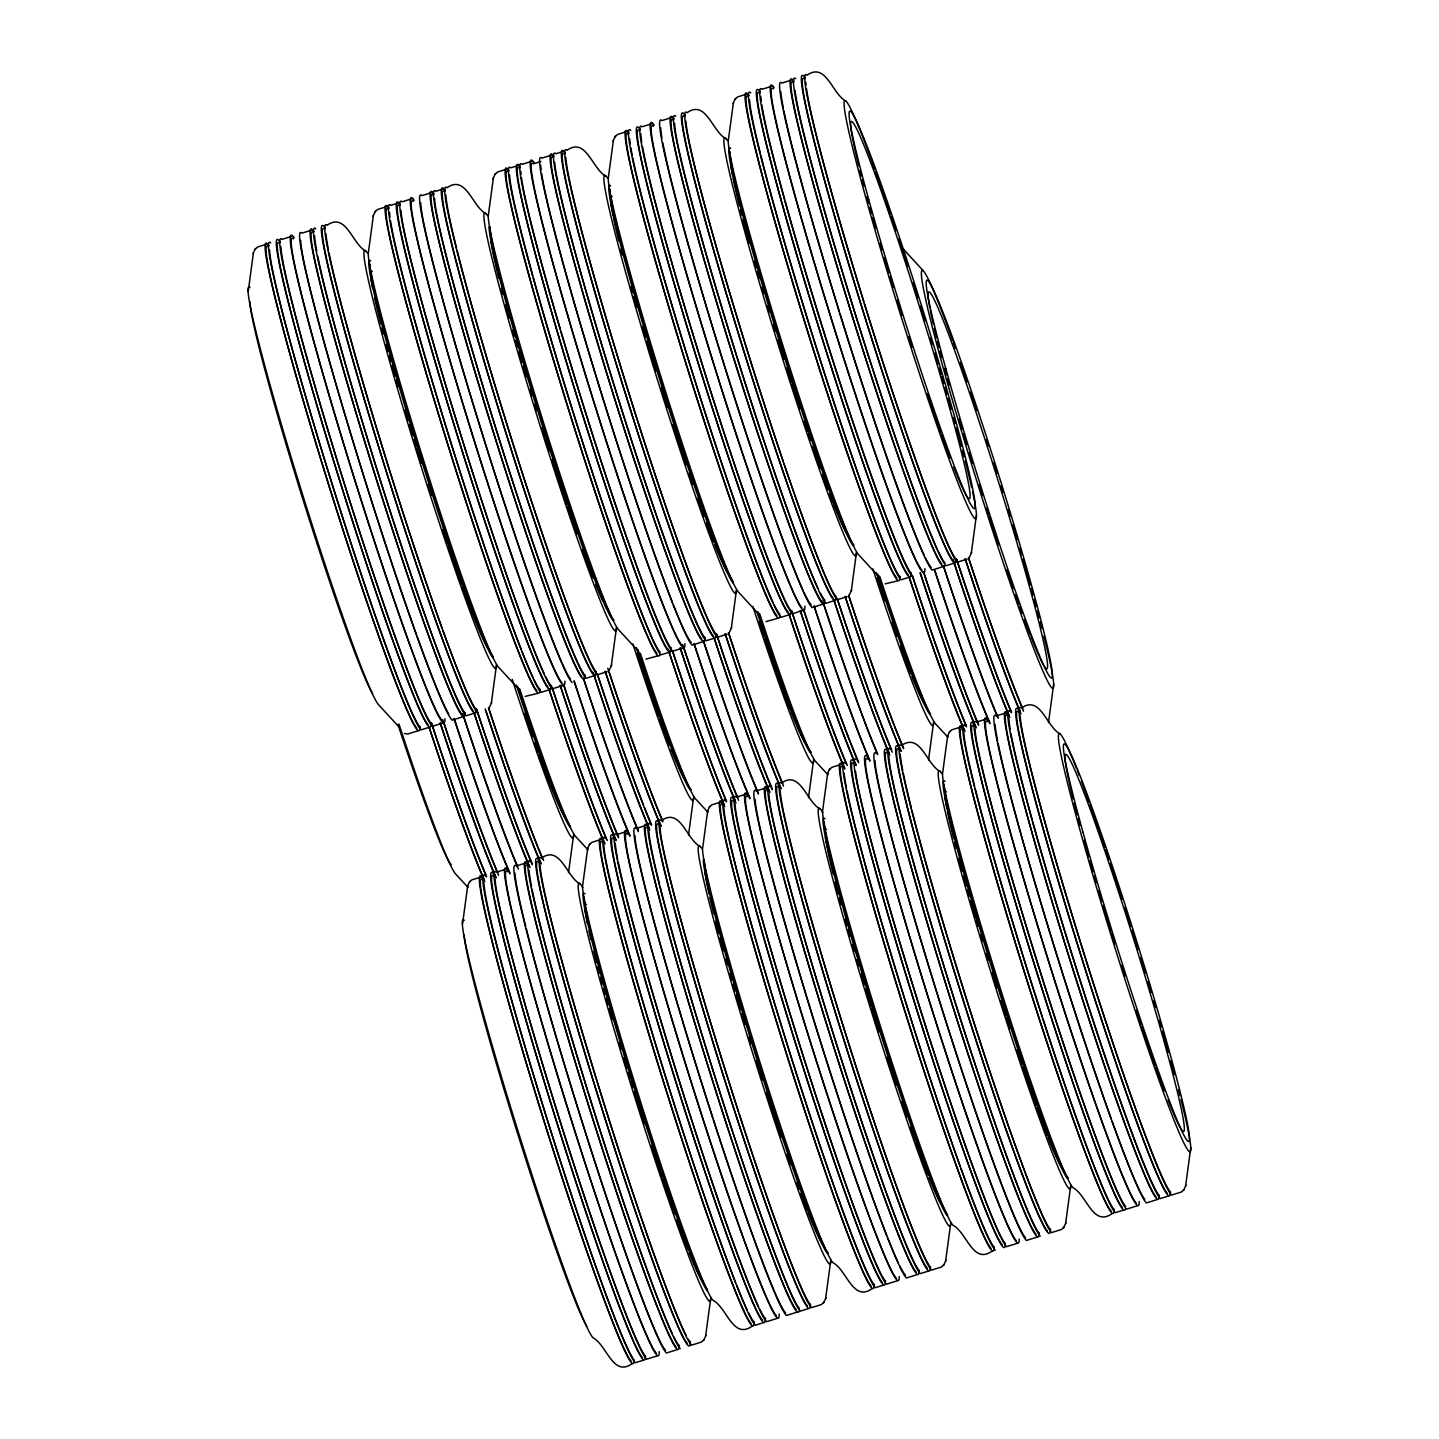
<?xml version="1.0" encoding="UTF-8"?>
<svg xmlns="http://www.w3.org/2000/svg" width="1439" height="1439" viewBox="0 0 1439 1439"><rect width="100%" height="100%" fill="white"/><g stroke="black" fill="none" stroke-linecap="round" stroke-linejoin="round"><path stroke-width="1.5" d="M253.408 252.922L248.228 291.272M373.403 215.418L368.222 253.75A219.07 10.757 72.6 0 0 427.599 473.071A219.07 10.757 72.6 0 0 498.757 667.426L518.346 688.705M493.397 177.896L488.217 216.246A219.07 10.757 72.6 0 0 547.593 435.549A219.07 10.757 72.6 0 0 618.752 629.904L638.34 651.183M491.329 703.275L496.491 664.926A219.07 10.757 72.6 0 1 420.728 465.229A219.07 10.757 72.6 0 1 367.539 253.192M467.693 885.794L462.531 924.144M613.392 140.374L608.211 178.724A219.07 10.757 72.6 0 0 667.606 398.027A219.07 10.757 72.6 0 0 738.747 592.382L758.335 613.68M611.323 665.753L616.486 627.422A219.07 10.757 72.6 0 1 540.722 427.725A219.07 10.757 72.6 0 1 487.533 215.67M587.688 848.273L582.525 886.622A219.07 10.757 72.6 0 0 641.902 1105.925A219.07 10.757 72.6 0 0 713.042 1300.28C726.731 1307.332 732.901 1339.853 751.985 1326.254M733.386 102.871L728.206 141.202A219.07 10.757 72.6 0 0 787.601 360.523A219.07 10.757 72.6 0 0 858.741 554.878L878.33 576.158M731.318 628.231L736.48 589.9A219.07 10.757 72.6 0 1 660.717 390.203A219.07 10.757 72.6 0 1 607.546 178.148M707.682 810.769L702.52 849.1A219.07 10.757 72.6 0 0 761.897 1068.422A219.07 10.757 72.6 0 0 833.037 1262.758C846.726 1269.828 852.895 1302.349 871.98 1288.732M705.614 1336.129L710.794 1297.798A219.07 10.757 72.6 0 1 633.592 1093.514A219.07 10.757 72.6 0 1 582.813 887.611M851.312 590.727L856.475 552.378A219.07 10.757 72.6 0 1 780.711 352.681A219.07 10.757 72.6 0 1 727.54 140.644M827.677 773.247L822.514 811.578A219.07 10.757 72.6 0 0 881.891 1030.9A219.07 10.757 72.6 0 0 953.032 1225.255C966.72 1232.306 972.89 1264.827 991.975 1251.228M825.608 1298.626L830.789 1260.276A219.07 10.757 72.6 0 1 755.007 1060.579A219.07 10.757 72.6 0 1 701.836 848.542M976.469 514.856L971.307 553.206M947.671 735.725L942.509 774.074A219.07 10.757 72.6 0 0 1001.886 993.378A219.07 10.757 72.6 0 0 1073.026 1187.733C1086.715 1194.784 1092.885 1227.305 1111.969 1213.707M945.603 1261.104L950.783 1222.754A219.07 10.757 72.6 0 1 873.581 1018.47A219.07 10.757 72.6 0 1 822.802 812.585M1053.672 684.28L1048.491 722.63M1065.597 1223.582L1070.778 1185.25A219.07 10.757 72.6 0 1 995.015 985.553A219.07 10.757 72.6 0 1 941.826 773.498M1190.773 1147.728L1185.592 1186.078M255.117 249.325L257.545 247.022L267.474 243.911M375.111 211.803L377.54 209.5L387.469 206.407M495.106 174.281L497.534 171.978L507.463 168.885M615.101 136.777L617.529 134.475L627.458 131.363M735.095 99.255L737.523 96.953L747.453 93.841M469.402 882.179L471.83 879.877L481.759 876.783M568.513 872.682L573.675 834.35A219.07 10.757 72.6 0 1 512.176 679.334M589.396 844.675L591.825 842.373L601.754 839.261M688.508 835.178L693.67 796.828A219.07 10.757 72.6 0 1 632.854 643.935M709.391 807.153L711.819 804.851L721.748 801.739M808.502 797.656L813.683 759.306A219.07 10.757 72.6 0 1 752.849 606.431M829.386 769.631L831.814 767.329L841.743 764.235M928.497 760.134L933.677 721.802A219.07 10.757 72.6 0 1 872.843 568.909M949.38 732.127L951.809 729.825L961.738 726.713M580.259 884.122C566.57 877.071 560.401 844.549 541.334 858.148A255.584 12.555 72.6 0 0 598.588 1086.481A255.584 12.555 72.6 0 0 691.547 1345.159L701.477 1342.047L703.905 1339.745M700.253 846.618C686.565 839.567 680.395 807.045 661.328 820.644A255.584 12.555 72.6 0 0 718.583 1048.959A255.584 12.555 72.6 0 0 811.542 1307.637L821.471 1304.525L823.899 1302.223M820.248 809.096C806.559 802.045 800.39 769.523 781.323 783.122A255.584 12.555 72.6 0 0 838.577 1011.455A255.584 12.555 72.6 0 0 931.537 1270.115L941.466 1267.022L943.894 1264.719M940.243 771.574C926.554 764.523 920.384 732.001 901.318 745.6A255.584 12.555 72.6 0 0 958.572 973.933A255.584 12.555 72.6 0 0 1051.531 1232.593L1061.46 1229.5L1063.889 1227.197M1060.255 734.07C1046.549 727.001 1040.379 694.497 1021.312 708.096A255.584 12.555 72.6 0 0 1078.566 936.411A255.584 12.555 72.6 0 0 1171.526 1195.09L1181.455 1191.978L1183.883 1189.675M253.066 253.66L255.458 248.569M373.061 216.156L375.453 211.065M493.055 178.634L495.448 173.543M613.05 141.112L615.442 136.021M733.045 103.608L735.437 98.5M489.26 707.628L491.67 702.538M467.351 886.532L469.744 881.441M609.273 670.106L611.665 665.016M587.346 849.01L589.738 843.92M729.267 632.602L731.66 627.512M707.34 811.488L709.733 806.398M849.262 595.08L851.654 589.99M827.335 773.984L829.727 768.894M969.256 557.559L971.649 552.468M947.33 736.462L949.74 731.372M703.563 1340.5L705.955 1335.392M823.558 1302.979L825.95 1297.888M943.552 1265.457L945.945 1260.366M1063.547 1227.935L1065.939 1222.844M1183.542 1190.431L1185.934 1185.34M292.621 236.05L282.026 239.36A255.584 12.555 72.6 0 0 339.298 467.693A255.584 12.555 72.6 0 0 432.258 726.353L442.834 723.044M312.479 229.844L301.884 233.154A255.584 12.555 72.6 0 0 359.138 461.487A255.584 12.555 72.6 0 0 452.098 720.148L462.692 716.838M398.711 202.881L390.778 205.363A255.584 12.555 72.6 0 0 448.033 433.697A255.584 12.555 72.6 0 0 540.992 692.357L548.943 689.875M412.615 198.528L402.021 201.838A255.584 12.555 72.6 0 0 459.293 430.171A255.584 12.555 72.6 0 0 552.252 688.849L562.829 685.54M432.473 192.322L421.879 195.632A255.584 12.555 72.6 0 0 479.133 423.965A255.584 12.555 72.6 0 0 572.092 682.626M443.716 188.815L435.783 191.297A255.584 12.555 72.6 0 0 493.037 419.63A255.584 12.555 72.6 0 0 585.997 678.291L593.947 675.808M518.706 165.359L510.773 167.841A255.584 12.555 72.6 0 0 568.027 396.175A255.584 12.555 72.6 0 0 660.987 654.835L668.937 652.353M532.61 161.024L522.015 164.334A255.584 12.555 72.6 0 0 579.287 392.649A255.584 12.555 72.6 0 0 672.247 651.327L682.823 648.018M552.468 154.818L541.873 158.128A255.584 12.555 72.6 0 0 599.146 386.443A255.584 12.555 72.6 0 0 692.105 645.122L702.682 641.812M563.71 151.293L555.778 153.775A255.584 12.555 72.6 0 0 613.032 382.108A255.584 12.555 72.6 0 0 705.991 640.769L713.942 638.286M652.604 123.502L642.01 126.812A255.584 12.555 72.6 0 0 699.282 355.145A255.584 12.555 72.6 0 0 792.241 613.805L802.836 610.496M672.463 117.296L661.868 120.606A255.584 12.555 72.6 0 0 719.14 348.94A255.584 12.555 72.6 0 0 812.1 607.6L822.676 604.29M772.599 85.98L762.004 89.29A255.584 12.555 72.6 0 0 819.277 317.623A255.584 12.555 72.6 0 0 912.236 576.284M792.457 79.775L781.863 83.084A255.584 12.555 72.6 0 0 839.135 311.418A255.584 12.555 72.6 0 0 932.094 570.078L942.671 566.768M540.884 161.51L533.473 163.83A252.634 12.393 72.6 0 0 590.08 389.519A252.634 12.393 72.6 0 0 681.96 645.212M417.688 730.904L407.759 734.016L404.467 733.512M428.948 727.397L420.997 729.879A255.584 12.555 72.6 0 1 328.038 471.201A255.584 12.555 72.6 0 1 270.784 242.885M473.953 713.33L466.002 715.813A255.584 12.555 72.6 0 1 373.043 457.134A255.584 12.555 72.6 0 1 315.789 228.801M537.682 693.4L525.163 696.404M607.186 671.671L597.257 674.765A255.584 12.555 72.6 0 1 504.298 416.105A255.584 12.555 72.6 0 1 447.025 187.772C466.11 174.173 472.28 206.694 485.968 213.745M657.677 655.878L645.985 659.116M727.181 634.149L717.252 637.261A255.584 12.555 72.6 0 1 624.292 378.583A255.584 12.555 72.6 0 1 567.02 150.268C586.105 136.651 592.274 169.172 605.963 176.242M777.672 618.356L765.98 621.612M788.932 614.849L780.981 617.331A255.584 12.555 72.6 0 1 688.022 358.653A255.584 12.555 72.6 0 1 630.768 130.337M833.936 600.765L825.986 603.247A255.584 12.555 72.6 0 1 733.027 344.587A255.584 12.555 72.6 0 1 675.772 116.253M847.175 596.627L837.246 599.739A255.584 12.555 72.6 0 1 744.287 341.079A255.584 12.555 72.6 0 1 687.015 112.746C706.099 99.147 712.269 131.669 725.958 138.72M897.666 580.852L885.147 583.856M908.926 577.327L900.976 579.809A255.584 12.555 72.6 0 1 808.016 321.149A255.584 12.555 72.6 0 1 750.762 92.816M953.931 563.261L945.981 565.743A255.584 12.555 72.6 0 1 853.021 307.065A255.584 12.555 72.6 0 1 795.767 78.749M967.17 559.123L957.241 562.217A255.584 12.555 72.6 0 1 864.281 303.557A255.584 12.555 72.6 0 1 807.027 75.224C826.094 61.625 832.264 94.147 845.952 101.198M506.906 868.922L496.329 872.232A255.584 12.555 72.6 0 0 553.583 1100.547A255.584 12.555 72.6 0 0 646.543 1359.225L657.137 1355.916M526.764 862.716L516.169 866.026A255.584 12.555 72.6 0 0 573.442 1094.342A255.584 12.555 72.6 0 0 666.401 1353.02L676.996 1349.71M626.9 831.4L616.324 834.71A255.584 12.555 72.6 0 0 673.578 1063.043A255.584 12.555 72.6 0 0 766.537 1321.704L777.132 1318.394M646.759 825.195L636.164 828.504A255.584 12.555 72.6 0 0 693.436 1056.838A255.584 12.555 72.6 0 0 786.396 1315.498L796.99 1312.188M746.895 793.878L736.318 797.188A255.584 12.555 72.6 0 0 793.573 1025.521A255.584 12.555 72.6 0 0 886.532 1284.182L897.127 1280.872M766.753 787.673L756.177 790.982A255.584 12.555 72.6 0 0 813.431 1019.316A255.584 12.555 72.6 0 0 906.39 1277.976L916.985 1274.666M986.902 718.852L976.308 722.162A255.584 12.555 72.6 0 0 1033.562 950.495A255.584 12.555 72.6 0 0 1126.521 1209.156L1137.116 1205.846M1006.742 712.647L996.166 715.956A255.584 12.555 72.6 0 0 1053.42 944.29A255.584 12.555 72.6 0 0 1146.379 1202.95L1156.974 1199.64M631.973 1363.776C612.906 1377.375 606.736 1344.853 593.048 1337.802A219.07 10.757 72.6 0 1 513.363 1116.088A219.07 10.757 72.6 0 1 464.293 920.384M643.233 1360.251L635.283 1362.733A255.584 12.555 72.6 0 1 542.323 1104.073A255.584 12.555 72.6 0 1 485.069 875.739M763.228 1322.747L755.295 1325.229A255.584 12.555 72.6 0 1 662.336 1066.551A255.584 12.555 72.6 0 1 605.064 838.235M808.232 1308.663L800.3 1311.145A255.584 12.555 72.6 0 1 707.34 1052.485A255.584 12.555 72.6 0 1 650.068 824.151M883.222 1285.225L875.29 1287.707A255.584 12.555 72.6 0 1 782.33 1029.047A255.584 12.555 72.6 0 1 725.058 800.714M928.227 1271.159L920.294 1273.641A255.584 12.555 72.6 0 1 827.335 1014.963A255.584 12.555 72.6 0 1 770.063 786.647M1017.121 1243.368L1006.527 1246.678A255.584 12.555 72.6 0 1 913.567 987.999A255.584 12.555 72.6 0 1 856.313 759.684M1036.979 1237.162L1026.385 1240.472A255.584 12.555 72.6 0 1 933.425 981.794A255.584 12.555 72.6 0 1 876.171 753.46M1123.211 1210.199L1115.279 1212.681A255.584 12.555 72.6 0 1 1022.32 954.003A255.584 12.555 72.6 0 1 965.047 725.67M1168.216 1196.115L1160.284 1198.597A255.584 12.555 72.6 0 1 1067.324 939.937A255.584 12.555 72.6 0 1 1010.052 711.603M923.136 270.622L903.548 249.325M365.974 251.267C352.285 244.216 346.115 211.695 327.031 225.293A255.584 12.555 72.6 0 0 384.303 453.627A255.584 12.555 72.6 0 0 477.262 712.287M947.995 737.29L935.926 724.285A219.07 10.757 72.6 0 1 879.643 576.104M828.001 774.812L815.931 761.807A219.07 10.757 72.6 0 1 759.648 613.626M708.006 812.333L695.936 799.311A219.07 10.757 72.6 0 1 640.337 653.234M588.011 849.837L575.942 836.832A219.07 10.757 72.6 0 1 519.641 688.651M398.351 726.227L378.745 704.93A219.07 10.757 72.6 0 1 299.078 483.234A219.07 10.757 72.6 0 1 249.99 287.53M468.017 887.359L455.947 874.354A219.07 10.757 72.6 0 1 398.963 724.069M634.041 1359.405A255.584 12.555 72.6 0 1 546.118 1127.942A255.584 12.555 72.6 0 1 483.306 878.581M645.302 1355.88A255.584 12.555 72.6 0 1 557.379 1124.417A255.584 12.555 72.6 0 1 494.548 875.074M659.188 1351.545A255.584 12.555 72.6 0 1 571.265 1120.082A255.584 12.555 72.6 0 1 508.453 870.721M679.046 1345.339A255.584 12.555 72.6 0 1 591.123 1113.876A255.584 12.555 72.6 0 1 528.311 864.515M690.306 1341.814A255.584 12.555 72.6 0 1 602.383 1110.35A255.584 12.555 72.6 0 1 539.553 860.99M707.448 1290.855A208.367 10.235 72.6 0 1 631.667 1079.969A208.367 10.235 72.6 0 1 584.989 893.817M702.736 1281.178A197.683 9.713 72.6 0 1 689.011 1252.488M688.058 1250.077A197.683 9.713 72.6 0 1 676.78 1219.984M674.621 1213.994A197.683 9.713 72.6 0 1 662.48 1179.027M661.724 1176.85A197.683 9.713 72.6 0 1 651.291 1145.462M644.312 1123.949A197.683 9.713 72.6 0 1 634.149 1091.787M632.818 1087.488A197.683 9.713 72.6 0 1 630.84 1081.103M630.174 1078.98A197.683 9.713 72.6 0 1 628.213 1072.595M626.918 1068.332A197.683 9.713 72.6 0 1 623.699 1057.683M621.162 1049.229A197.683 9.713 72.6 0 1 619.292 1042.969M612.438 1019.603A197.683 9.713 72.6 0 1 609.345 1008.865M608.157 1004.656A197.683 9.713 72.6 0 1 606.413 998.45M605.279 994.421A197.683 9.713 72.6 0 1 603.643 988.503M602.401 984.006A197.683 9.713 72.6 0 1 600.603 977.405M599.451 973.088A197.683 9.713 72.6 0 1 597.779 966.81M596.717 962.763A197.683 9.713 72.6 0 1 593.803 951.359M590.907 939.541A197.683 9.713 72.6 0 1 588.983 931.159M587.436 923.874A197.683 9.713 72.6 0 1 585.043 909.196M584.953 907.883A197.683 9.713 72.6 0 1 586.554 904.501M631.109 1360.97A252.634 12.393 72.6 0 1 539.229 1105.278A252.634 12.393 72.6 0 1 482.623 879.589M642.37 1357.445A252.634 12.393 72.6 0 1 550.471 1101.77A252.634 12.393 72.6 0 1 493.883 876.063M656.256 1353.092A252.634 12.393 72.6 0 1 564.376 1097.417A252.634 12.393 72.6 0 1 507.769 871.728M676.114 1346.886A252.634 12.393 72.6 0 1 584.234 1091.212A252.634 12.393 72.6 0 1 527.627 865.523M680.287 1348.667A255.584 12.555 72.6 0 1 587.328 1090.007A255.584 12.555 72.6 0 1 530.074 861.673M687.374 1343.378A252.634 12.393 72.6 0 1 595.476 1087.686A252.634 12.393 72.6 0 1 538.888 861.997M586.824 1326.272A208.367 10.235 72.6 0 1 517.932 1134.598A208.367 10.235 72.6 0 1 464.167 934.631M632.908 1358.146A252.634 12.393 72.6 0 1 560.095 1160.032A252.634 12.393 72.6 0 1 487.407 904.969M487.066 903.296A252.634 12.393 72.6 0 1 483.9 882.88M645.679 1356.419A252.634 12.393 72.6 0 1 563.638 1132.277A252.634 12.393 72.6 0 1 495.16 879.355M665.538 1350.196A252.634 12.393 72.6 0 1 603.391 1187.769A252.634 12.393 72.6 0 1 526.314 928.731M525.703 926.302A252.634 12.393 72.6 0 1 515 873.149M679.424 1345.861A252.634 12.393 72.6 0 1 673.632 1336.471M672.337 1333.773A252.634 12.393 72.6 0 1 588.191 1092.255M587.544 1090.168A252.634 12.393 72.6 0 1 532.07 889.23M531.531 886.514A252.634 12.393 72.6 0 1 528.994 870.127M689.983 1341.616A252.634 12.393 72.6 0 1 688.238 1339.151M686.097 1335.338A252.634 12.393 72.6 0 1 601.574 1095.637A252.634 12.393 72.6 0 1 540.165 865.289M570.348 827.407A208.367 10.235 72.6 0 1 516.367 685.126M451.216 864.659A208.367 10.235 72.6 0 1 397.919 724.465M484.781 881.675A255.584 12.555 72.6 0 1 428.894 726.515A252.634 12.393 72.6 0 0 484.026 879.085M486.562 876.243A252.634 12.393 72.6 0 1 431.628 723.241M486.472 876.927A255.584 12.555 72.6 0 1 431.52 723.349M496.023 878.15A255.584 12.555 72.6 0 1 440.154 722.99M496.041 877.268A252.634 12.393 72.6 0 1 440.298 722.936M497.804 872.736A252.634 12.393 72.6 0 1 443.608 721.892M498.542 875.308A255.584 12.555 72.6 0 1 442.762 719.842M509.928 873.815A255.584 12.555 72.6 0 1 454.04 718.655M509.946 872.933A252.634 12.393 72.6 0 1 454.184 718.583M517.662 866.53A252.634 12.393 72.6 0 1 463.448 715.687M518.4 869.102A255.584 12.555 72.6 0 1 462.621 713.636M529.786 867.609A255.584 12.555 72.6 0 1 473.899 712.431M529.786 866.728A252.634 12.393 72.6 0 1 474.043 712.377M532.34 863.976A252.634 12.393 72.6 0 1 476.651 709.175M532.304 864.749A255.584 12.555 72.6 0 1 476.525 709.283M541.028 864.084A255.584 12.555 72.6 0 1 485.159 708.923M541.046 863.202A252.634 12.393 72.6 0 1 486.004 711.028M543.6 860.45A252.634 12.393 72.6 0 1 488.612 707.826M542.737 859.335A255.584 12.555 72.6 0 1 488.469 707.88M565.635 817.712A197.683 9.713 72.6 0 1 538.852 754.27M538.186 752.417A197.683 9.713 72.6 0 1 534.786 742.812M532.664 736.786A197.683 9.713 72.6 0 1 524.623 713.384M419.756 726.533A255.584 12.555 72.6 0 1 331.833 495.07A255.584 12.555 72.6 0 1 269.003 245.727M430.998 723.026A255.584 12.555 72.6 0 1 343.076 491.562A255.584 12.555 72.6 0 1 280.263 242.202M444.903 718.673A255.584 12.555 72.6 0 1 356.98 487.209A255.584 12.555 72.6 0 1 294.15 237.849M464.761 712.467A255.584 12.555 72.6 0 1 376.838 481.004A255.584 12.555 72.6 0 1 314.008 231.643M476.003 708.959A255.584 12.555 72.6 0 1 388.08 477.478A255.584 12.555 72.6 0 1 325.268 228.135M493.163 658.001A208.367 10.235 72.6 0 1 417.382 447.115A208.367 10.235 72.6 0 1 370.686 260.963M488.451 648.305A197.683 9.713 72.6 0 1 462.495 587.13M461.667 584.846A197.683 9.713 72.6 0 1 448.177 546.154M447.439 543.978A197.683 9.713 72.6 0 1 442.636 529.678M431.376 495.304A197.683 9.713 72.6 0 1 427.995 484.727M421.195 463.214A197.683 9.713 72.6 0 1 416.537 448.231M415.889 446.126A197.683 9.713 72.6 0 1 413.928 439.74M412.633 435.459A197.683 9.713 72.6 0 1 409.396 424.811M408.118 420.584A197.683 9.713 72.6 0 1 404.989 410.115M398.153 386.731A197.683 9.713 72.6 0 1 396.283 380.256M395.059 375.993A197.683 9.713 72.6 0 1 392.11 365.596M390.994 361.549A197.683 9.713 72.6 0 1 389.339 355.649M388.116 351.152A197.683 9.713 72.6 0 1 386.318 344.533M383.493 333.938A197.683 9.713 72.6 0 1 381.911 327.912M380.921 324.045A197.683 9.713 72.6 0 1 374.698 298.287M372.611 288.358A197.683 9.713 72.6 0 1 370.74 276.324M370.668 275.011A197.683 9.713 72.6 0 1 372.251 271.629M416.824 728.098A252.634 12.393 72.6 0 1 324.944 472.424A252.634 12.393 72.6 0 1 268.338 246.735M428.067 724.572A252.634 12.393 72.6 0 1 336.186 468.898A252.634 12.393 72.6 0 1 279.58 243.209M441.971 720.237A252.634 12.393 72.6 0 1 350.091 464.563A252.634 12.393 72.6 0 1 293.484 238.856M461.829 714.032A252.634 12.393 72.6 0 1 369.949 458.339A252.634 12.393 72.6 0 1 313.342 232.65M473.071 710.506A252.634 12.393 72.6 0 1 381.191 454.832A252.634 12.393 72.6 0 1 324.584 229.143M372.539 693.418A208.367 10.235 72.6 0 1 303.647 501.725A208.367 10.235 72.6 0 1 249.882 301.776M420.134 727.073A252.634 12.393 72.6 0 1 338.093 502.931A252.634 12.393 72.6 0 1 269.615 250.008M431.376 723.547A252.634 12.393 72.6 0 1 359.894 532.466A252.634 12.393 72.6 0 1 284.364 268.589M284.023 266.917A252.634 12.393 72.6 0 1 280.857 246.501M448.806 714.158A252.634 12.393 72.6 0 1 417.022 636.236M416.339 634.365A252.634 12.393 72.6 0 1 300.715 240.295M465.139 712.989A252.634 12.393 72.6 0 1 393.063 520.127A252.634 12.393 72.6 0 1 317.767 256.376M316.742 251.07A252.634 12.393 72.6 0 1 314.619 235.942M475.679 708.761A252.634 12.393 72.6 0 1 443.014 630.714M442.169 628.375A252.634 12.393 72.6 0 1 329.027 252.85M328.488 250.134A252.634 12.393 72.6 0 1 325.951 233.748M754.036 1321.883A255.584 12.555 72.6 0 1 666.113 1090.42A255.584 12.555 72.6 0 1 603.301 841.06M765.296 1318.376A255.584 12.555 72.6 0 1 677.373 1086.913A255.584 12.555 72.6 0 1 614.543 837.552M779.183 1314.023A255.584 12.555 72.6 0 1 691.26 1082.56A255.584 12.555 72.6 0 1 628.447 833.199M798.951 1311.109A255.584 12.555 72.6 0 1 707.808 1065.741A255.584 12.555 72.6 0 1 648.305 826.993M810.301 1304.292A255.584 12.555 72.6 0 1 722.378 1072.828A255.584 12.555 72.6 0 1 659.548 823.486M751.104 1323.448A252.634 12.393 72.6 0 1 659.224 1067.774A252.634 12.393 72.6 0 1 602.617 842.067M762.364 1319.923A252.634 12.393 72.6 0 1 670.484 1064.248A252.634 12.393 72.6 0 1 613.877 838.559M776.269 1315.588A252.634 12.393 72.6 0 1 684.37 1059.895A252.634 12.393 72.6 0 1 627.782 834.206M796.109 1309.382A252.634 12.393 72.6 0 1 704.229 1053.69A252.634 12.393 72.6 0 1 647.622 828.001M807.369 1305.857A252.634 12.393 72.6 0 1 715.489 1050.182A252.634 12.393 72.6 0 1 658.882 824.493M827.461 1253.351A208.367 10.235 72.6 0 1 759.774 1068.475A208.367 10.235 72.6 0 1 703.293 859.874M822.73 1243.656A197.683 9.713 72.6 0 1 808.052 1212.555M807.369 1210.847A197.683 9.713 72.6 0 1 800.786 1193.435M799.203 1189.136A197.683 9.713 72.6 0 1 796.774 1182.462M790.479 1164.745A197.683 9.713 72.6 0 1 786.881 1154.402M781.053 1137.332A197.683 9.713 72.6 0 1 766.339 1092.723M762.274 1080.077A197.683 9.713 72.6 0 1 756.159 1060.723M750.834 1043.581A197.683 9.713 72.6 0 1 748.874 1037.213M744.97 1024.424A197.683 9.713 72.6 0 1 741.787 1013.829M740.527 1009.62A197.683 9.713 72.6 0 1 736.264 995.248M734.969 990.841A197.683 9.713 72.6 0 1 733.063 984.258M731.803 979.923A197.683 9.713 72.6 0 1 729.951 973.466M727.558 965.047A197.683 9.713 72.6 0 1 725.832 958.914M723.637 950.999A197.683 9.713 72.6 0 1 720.022 937.724M718.87 933.461A197.683 9.713 72.6 0 1 715.687 921.32M713.798 913.855A197.683 9.713 72.6 0 1 709.895 897.702M708.977 893.637A197.683 9.713 72.6 0 1 704.948 870.361M707.628 1289.866A208.367 10.235 72.6 0 1 639.294 1101.411A208.367 10.235 72.6 0 1 584.162 897.109M753.712 1321.686A252.634 12.393 72.6 0 1 748.622 1313.016M747.327 1310.335A252.634 12.393 72.6 0 1 736.606 1285.099M735.653 1282.671A252.634 12.393 72.6 0 1 653 1035.45A252.634 12.393 72.6 0 1 603.894 845.359M765.674 1318.897A252.634 12.393 72.6 0 1 759.882 1309.508M758.569 1306.81A252.634 12.393 72.6 0 1 626.936 899.303M626.451 897.414A252.634 12.393 72.6 0 1 618.302 862.267M617.763 859.551A252.634 12.393 72.6 0 1 615.226 843.164M785.532 1312.692A252.634 12.393 72.6 0 1 713.456 1119.812M712.791 1117.761A252.634 12.393 72.6 0 1 634.995 835.627M799.418 1308.339A252.634 12.393 72.6 0 1 737.29 1145.912A252.634 12.393 72.6 0 1 660.213 886.856M659.602 884.445A252.634 12.393 72.6 0 1 648.899 831.292M810.679 1304.831A252.634 12.393 72.6 0 1 739.304 1114.128M738.603 1111.951A252.634 12.393 72.6 0 1 660.159 827.767M690.342 789.903A208.367 10.235 72.6 0 1 636.362 647.604M685.63 780.208A197.683 9.713 72.6 0 1 680.071 770.746M679.388 769.289A197.683 9.713 72.6 0 1 670.934 749.107M669.585 745.636A197.683 9.713 72.6 0 1 659.674 719.014M658.846 716.748A197.683 9.713 72.6 0 1 645.374 678.057M644.618 675.88A197.683 9.713 72.6 0 1 637.009 653.108M570.528 826.418A208.367 10.235 72.6 0 1 517.914 686.943M604.776 844.153A255.584 12.555 72.6 0 1 548.889 688.993M604.776 843.272A252.634 12.393 72.6 0 1 549.032 688.939M607.33 840.538A252.634 12.393 72.6 0 1 552.342 687.896M606.467 839.405A255.584 12.555 72.6 0 1 551.515 685.845M616.018 840.646A255.584 12.555 72.6 0 1 560.149 685.468M616.036 839.764A252.634 12.393 72.6 0 1 560.293 685.414M618.59 837.012A252.634 12.393 72.6 0 1 563.602 684.388M618.536 837.786A255.584 12.555 72.6 0 1 563.458 684.442M629.922 836.293A255.584 12.555 72.6 0 1 574.053 681.133M629.94 835.411A252.634 12.393 72.6 0 1 574.179 681.079M638.448 830.807A252.634 12.393 72.6 0 1 583.443 678.183M638.394 831.58A255.584 12.555 72.6 0 1 583.317 678.237M649.78 830.087A255.584 12.555 72.6 0 1 593.893 674.927M649.025 827.497A252.634 12.393 72.6 0 1 593.336 672.697M651.561 824.655A252.634 12.393 72.6 0 1 644.51 807.585M643.557 805.156A252.634 12.393 72.6 0 1 597.347 673.83M651.471 825.338A255.584 12.555 72.6 0 1 597.203 673.884M661.023 826.58A255.584 12.555 72.6 0 1 605.153 671.401M661.041 825.68A252.634 12.393 72.6 0 1 605.297 671.347M662.803 821.147A252.634 12.393 72.6 0 1 609.309 672.481M662.731 821.831A255.584 12.555 72.6 0 1 607.762 668.254M539.751 689.029A255.584 12.555 72.6 0 1 451.828 457.566A255.584 12.555 72.6 0 1 388.998 208.205M550.993 685.504A255.584 12.555 72.6 0 1 463.07 454.04A255.584 12.555 72.6 0 1 400.258 204.68M564.897 681.169A255.584 12.555 72.6 0 1 476.975 449.688A255.584 12.555 72.6 0 1 414.144 200.345M584.756 674.945A255.584 12.555 72.6 0 1 496.833 443.482A255.584 12.555 72.6 0 1 434.002 194.139M595.998 671.437A255.584 12.555 72.6 0 1 508.075 439.974A255.584 12.555 72.6 0 1 445.263 190.614M536.819 690.576A252.634 12.393 72.6 0 1 444.939 434.902A252.634 12.393 72.6 0 1 388.332 209.213M548.061 687.069A252.634 12.393 72.6 0 1 456.181 431.376A252.634 12.393 72.6 0 1 399.574 205.687M561.965 682.716A252.634 12.393 72.6 0 1 470.085 427.041A252.634 12.393 72.6 0 1 413.479 201.352M581.824 676.51A252.634 12.393 72.6 0 1 489.944 420.836A252.634 12.393 72.6 0 1 433.337 195.146M593.084 673.002A252.634 12.393 72.6 0 1 501.186 417.31A252.634 12.393 72.6 0 1 444.597 191.621M613.158 620.479A208.367 10.235 72.6 0 1 545.489 435.603A208.367 10.235 72.6 0 1 489.008 227.002M608.445 610.784A197.683 9.713 72.6 0 1 604.29 604.218M602.887 601.34A197.683 9.713 72.6 0 1 595.638 584.45M593.084 577.974A197.683 9.713 72.6 0 1 582.489 549.608M576.895 533.887A197.683 9.713 72.6 0 1 567.434 506.456M566.768 504.459A197.683 9.713 72.6 0 1 552.054 459.868M549.338 451.468A197.683 9.713 72.6 0 1 541.873 427.851M536.531 410.727A197.683 9.713 72.6 0 1 534.571 404.341M531.98 395.815A197.683 9.713 72.6 0 1 530.038 389.429M526.224 376.766A197.683 9.713 72.6 0 1 523.166 366.423M521.979 362.376A197.683 9.713 72.6 0 1 518.777 351.404M517.518 347.051A197.683 9.713 72.6 0 1 515.666 340.611M514.46 336.366A197.683 9.713 72.6 0 1 512.698 330.125M509.334 318.127A197.683 9.713 72.6 0 1 505.719 304.852M502.948 294.383A197.683 9.713 72.6 0 1 501.402 288.448M498.883 278.518A197.683 9.713 72.6 0 1 490.663 237.507M493.343 657.011A208.367 10.235 72.6 0 1 425.009 468.556A208.367 10.235 72.6 0 1 369.877 264.254M540.129 689.551A252.634 12.393 72.6 0 1 534.337 680.161M533.024 677.463A252.634 12.393 72.6 0 1 522.321 652.245M521.368 649.798A252.634 12.393 72.6 0 1 443.428 418.155A252.634 12.393 72.6 0 1 390.545 220.761M390.005 216.965A252.634 12.393 72.6 0 1 389.609 212.486M550.669 685.306A252.634 12.393 72.6 0 1 545.579 676.636M544.284 673.956A252.634 12.393 72.6 0 1 498.973 552.702M498.308 550.705A252.634 12.393 72.6 0 1 400.941 210.292M570.528 679.1A252.634 12.393 72.6 0 1 487.785 451.216A252.634 12.393 72.6 0 1 420.71 202.773M585.133 675.485A252.634 12.393 72.6 0 1 503.092 451.342A252.634 12.393 72.6 0 1 434.614 198.42M596.376 671.959A252.634 12.393 72.6 0 1 534.247 509.532A252.634 12.393 72.6 0 1 457.17 250.476M456.559 248.066A252.634 12.393 72.6 0 1 445.856 194.913M874.031 1284.361A255.584 12.555 72.6 0 1 786.108 1052.898A255.584 12.555 72.6 0 1 723.295 803.556M885.291 1280.854A255.584 12.555 72.6 0 1 797.368 1049.391A255.584 12.555 72.6 0 1 734.538 800.03M899.177 1276.501A255.584 12.555 72.6 0 1 811.272 1045.038A255.584 12.555 72.6 0 1 748.442 795.695M919.035 1270.295A255.584 12.555 72.6 0 1 831.112 1038.832A255.584 12.555 72.6 0 1 768.3 789.489M930.296 1266.788A255.584 12.555 72.6 0 1 842.373 1035.325A255.584 12.555 72.6 0 1 779.542 785.964M947.456 1215.829A208.367 10.235 72.6 0 1 871.656 1004.944A208.367 10.235 72.6 0 1 824.979 818.791M942.725 1206.134A197.683 9.713 72.6 0 1 929 1177.462M928.047 1175.033A197.683 9.713 72.6 0 1 915.941 1142.674M915.294 1140.839A197.683 9.713 72.6 0 1 910.473 1127.223M906.876 1116.88A197.683 9.713 72.6 0 1 901.731 1101.806M896.227 1085.402A197.683 9.713 72.6 0 1 887.036 1057.395M878.869 1031.835A197.683 9.713 72.6 0 1 871.476 1008.199M870.829 1006.077A197.683 9.713 72.6 0 1 865.612 989.025M864.317 984.78A197.683 9.713 72.6 0 1 861.152 974.203M858.669 965.875A197.683 9.713 72.6 0 1 856.853 959.741M854.334 951.125A197.683 9.713 72.6 0 1 852.428 944.578M849.945 935.962A197.683 9.713 72.6 0 1 848.147 929.612M846.977 925.475A197.683 9.713 72.6 0 1 845.269 919.377M841.185 904.555A197.683 9.713 72.6 0 1 839.441 898.062M838.307 893.835A197.683 9.713 72.6 0 1 835.196 881.873M833.181 873.869A197.683 9.713 72.6 0 1 827.767 850.539M827.425 848.83A197.683 9.713 72.6 0 1 825.392 837.39M824.943 832.857A197.683 9.713 72.6 0 1 826.544 829.476M871.099 1285.926A252.634 12.393 72.6 0 1 779.219 1030.252A252.634 12.393 72.6 0 1 722.612 804.563M882.359 1282.419A252.634 12.393 72.6 0 1 790.479 1026.726A252.634 12.393 72.6 0 1 733.872 801.037M896.263 1278.066A252.634 12.393 72.6 0 1 804.365 1022.392A252.634 12.393 72.6 0 1 747.776 796.702M916.103 1271.86A252.634 12.393 72.6 0 1 824.223 1016.186A252.634 12.393 72.6 0 1 767.617 790.479M927.364 1268.335A252.634 12.393 72.6 0 1 835.483 1012.66A252.634 12.393 72.6 0 1 778.877 786.971M828.324 1253.081A208.367 10.235 72.6 0 1 760.637 1068.206A208.367 10.235 72.6 0 1 704.157 859.605M874.408 1284.901A252.634 12.393 72.6 0 1 782.528 1029.209M781.863 1027.068A252.634 12.393 72.6 0 1 723.889 807.837M885.669 1281.376A252.634 12.393 72.6 0 1 803.628 1057.233A252.634 12.393 72.6 0 1 735.149 804.329M905.527 1275.17A252.634 12.393 72.6 0 1 899.735 1265.78M898.422 1263.082A252.634 12.393 72.6 0 1 887.719 1237.864M886.748 1235.435A252.634 12.393 72.6 0 1 805.031 991.273A252.634 12.393 72.6 0 1 755.079 799.436M919.413 1270.817A252.634 12.393 72.6 0 1 837.372 1046.693A252.634 12.393 72.6 0 1 768.894 793.77M930.673 1267.309A252.634 12.393 72.6 0 1 859.191 1076.228A252.634 12.393 72.6 0 1 783.661 812.351M783.32 810.679A252.634 12.393 72.6 0 1 780.154 790.263M810.337 752.381A208.367 10.235 72.6 0 1 757.04 612.187M805.624 742.686A197.683 9.713 72.6 0 1 790.946 711.586M790.263 709.877A197.683 9.713 72.6 0 1 764.613 638.358M763.947 636.362A197.683 9.713 72.6 0 1 759.108 621.954M691.206 789.633A208.367 10.235 72.6 0 1 637.909 649.421M724.77 806.649A255.584 12.555 72.6 0 1 668.2 649.349A252.634 12.393 72.6 0 0 724.015 804.041M726.551 801.217A252.634 12.393 72.6 0 1 672.337 650.392A255.584 12.555 72.6 0 0 726.479 801.901M736.031 803.124A255.584 12.555 72.6 0 1 680.143 647.964M735.275 800.534A252.634 12.393 72.6 0 1 680.287 647.91M737.793 797.692A252.634 12.393 72.6 0 1 683.597 646.866M738.531 800.282A255.584 12.555 72.6 0 1 682.752 644.798M749.917 798.771A255.584 12.555 72.6 0 1 694.048 643.611A252.634 12.393 72.6 0 0 749.935 797.89M758.443 793.285A252.634 12.393 72.6 0 1 703.455 640.661M758.389 794.058A255.584 12.555 72.6 0 1 703.311 640.715M769.775 792.565A255.584 12.555 72.6 0 1 713.888 637.405M769.793 791.684A252.634 12.393 72.6 0 1 714.032 637.351M772.329 788.95A252.634 12.393 72.6 0 1 716.64 634.149M772.293 789.723A255.584 12.555 72.6 0 1 716.514 634.257M781.035 789.058A255.584 12.555 72.6 0 1 725.148 633.88M781.035 788.176A252.634 12.393 72.6 0 1 725.292 633.826M782.798 783.625A252.634 12.393 72.6 0 1 728.602 632.8M783.536 786.198A255.584 12.555 72.6 0 1 728.458 632.854M659.638 654.799A255.584 12.555 72.6 0 1 568.513 409.431A255.584 12.555 72.6 0 1 508.992 170.683M670.988 647.982A255.584 12.555 72.6 0 1 583.065 416.519A255.584 12.555 72.6 0 1 520.252 167.176M684.892 643.647A255.584 12.555 72.6 0 1 596.969 412.184A255.584 12.555 72.6 0 1 534.157 162.823M704.75 637.441A255.584 12.555 72.6 0 1 616.827 405.978A255.584 12.555 72.6 0 1 553.997 156.617M715.992 633.915A255.584 12.555 72.6 0 1 628.088 402.452A255.584 12.555 72.6 0 1 565.257 153.092M733.153 582.957A208.367 10.235 72.6 0 1 657.371 372.071A208.367 10.235 72.6 0 1 610.676 185.919M728.44 573.28A197.683 9.713 72.6 0 1 714.697 544.59M713.744 542.179A197.683 9.713 72.6 0 1 706.477 523.059M704.103 516.565A197.683 9.713 72.6 0 1 701.656 509.82M700.991 507.967A197.683 9.713 72.6 0 1 697.591 498.362M692.591 484.026A197.683 9.713 72.6 0 1 688.903 473.305M686.079 464.941A197.683 9.713 72.6 0 1 672.75 424.523M667.3 407.561A197.683 9.713 72.6 0 1 661.185 388.188M655.878 371.082A197.683 9.713 72.6 0 1 646.848 341.331M645.607 337.158A197.683 9.713 72.6 0 1 642.567 326.887M636.883 307.37A197.683 9.713 72.6 0 1 633.862 296.758M632.692 292.603A197.683 9.713 72.6 0 1 630.984 286.523M622.421 254.865A197.683 9.713 72.6 0 1 620.911 249.019M618.878 241.015A197.683 9.713 72.6 0 1 613.482 217.685M613.122 215.976A197.683 9.713 72.6 0 1 612.241 196.603M656.814 653.072A252.634 12.393 72.6 0 1 564.933 397.38A252.634 12.393 72.6 0 1 508.327 171.691M668.074 649.547A252.634 12.393 72.6 0 1 576.176 393.872A252.634 12.393 72.6 0 1 519.587 168.183M701.818 638.988A252.634 12.393 72.6 0 1 609.938 383.314A252.634 12.393 72.6 0 1 553.331 157.624M713.078 635.48A252.634 12.393 72.6 0 1 621.18 379.788A252.634 12.393 72.6 0 1 564.592 154.099M614.021 620.209A208.367 10.235 72.6 0 1 546.352 435.333A208.367 10.235 72.6 0 1 489.872 226.732M660.123 652.029A252.634 12.393 72.6 0 1 653.036 639.941M652.353 638.484A252.634 12.393 72.6 0 1 533.473 278.015M532.826 275.658A252.634 12.393 72.6 0 1 509.604 174.982M671.383 648.521A252.634 12.393 72.6 0 1 560.868 331.042M560.239 328.865A252.634 12.393 72.6 0 1 521.494 177.734M521.062 174.263A252.634 12.393 72.6 0 1 520.846 171.457M691.224 642.298A252.634 12.393 72.6 0 1 673.416 604.992M672.463 602.563A252.634 12.393 72.6 0 1 594.523 370.92A252.634 12.393 72.6 0 1 541.64 173.507M541.118 169.712A252.634 12.393 72.6 0 1 540.704 165.251M705.128 637.963A252.634 12.393 72.6 0 1 624.076 416.95A252.634 12.393 72.6 0 1 554.681 162.229M716.388 634.437A252.634 12.393 72.6 0 1 644.888 443.374A252.634 12.393 72.6 0 1 569.358 179.479M569.017 177.824A252.634 12.393 72.6 0 1 565.851 157.391M994.025 1246.858A255.584 12.555 72.6 0 1 906.102 1015.394A255.584 12.555 72.6 0 1 843.29 766.034M1005.285 1243.332A255.584 12.555 72.6 0 1 917.363 1011.869A255.584 12.555 72.6 0 1 854.532 762.526M1019.172 1238.997A255.584 12.555 72.6 0 1 931.267 1007.534A255.584 12.555 72.6 0 1 868.437 758.173M1039.03 1232.791A255.584 12.555 72.6 0 1 951.107 1001.31A255.584 12.555 72.6 0 1 888.295 751.967M1050.29 1229.266A255.584 12.555 72.6 0 1 962.367 997.803A255.584 12.555 72.6 0 1 899.537 748.442M1067.45 1178.307A208.367 10.235 72.6 0 1 991.651 967.422A208.367 10.235 72.6 0 1 944.973 781.269M1062.719 1168.612A197.683 9.713 72.6 0 1 1057.179 1159.168M1056.496 1157.693A197.683 9.713 72.6 0 1 1048.042 1137.53M1047.376 1135.803A197.683 9.713 72.6 0 1 1036.764 1107.436M1035.954 1105.17A197.683 9.713 72.6 0 1 1022.463 1066.479M1021.726 1064.284A197.683 9.713 72.6 0 1 1016.923 1049.984M1009.854 1028.579A197.683 9.713 72.6 0 1 1006.329 1017.697M1005.663 1015.61A197.683 9.713 72.6 0 1 1000.914 1000.771M996.831 987.838A197.683 9.713 72.6 0 1 992.137 972.8M988.215 960.047A197.683 9.713 72.6 0 1 986.255 953.643M982.405 940.89A197.683 9.713 72.6 0 1 980.517 934.595M978.052 926.302A197.683 9.713 72.6 0 1 976.254 920.205M975.606 918.01A197.683 9.713 72.6 0 1 970.552 900.58M969.346 896.317A197.683 9.713 72.6 0 1 967.548 890.022M966.396 885.902A197.683 9.713 72.6 0 1 963.626 875.955M962.385 871.458A197.683 9.713 72.6 0 1 958.86 858.417M956.198 848.237A197.683 9.713 72.6 0 1 954.723 842.481M953.787 838.811A197.683 9.713 72.6 0 1 947.42 811.326M946.898 808.682A197.683 9.713 72.6 0 1 945.027 796.648M944.937 795.335A197.683 9.713 72.6 0 1 946.538 791.954M991.093 1248.422A252.634 12.393 72.6 0 1 899.213 992.73A252.634 12.393 72.6 0 1 842.624 767.041M995.284 1250.185A255.584 12.555 72.6 0 1 902.325 991.525A255.584 12.555 72.6 0 1 845.053 763.192M1002.353 1244.897A252.634 12.393 72.6 0 1 910.473 989.223A252.634 12.393 72.6 0 1 853.867 763.515M1016.258 1240.544A252.634 12.393 72.6 0 1 924.36 984.87A252.634 12.393 72.6 0 1 867.771 759.18M1036.116 1234.338A252.634 12.393 72.6 0 1 944.218 978.664A252.634 12.393 72.6 0 1 887.629 752.975M1040.289 1236.119A255.584 12.555 72.6 0 1 947.33 977.459A255.584 12.555 72.6 0 1 890.057 749.125M1047.358 1230.831A252.634 12.393 72.6 0 1 955.478 975.138A252.634 12.393 72.6 0 1 898.871 749.449M947.617 1214.84A208.367 10.235 72.6 0 1 879.283 1026.385A208.367 10.235 72.6 0 1 824.151 822.083M993.701 1246.66A252.634 12.393 72.6 0 1 961.036 1168.612M960.191 1166.274A252.634 12.393 72.6 0 1 847.049 790.748M846.51 788.032A252.634 12.393 72.6 0 1 844.099 773.139M1004.962 1243.134A252.634 12.393 72.6 0 1 998.558 1231.784M997.875 1230.309A252.634 12.393 72.6 0 1 915.995 995.374A252.634 12.393 72.6 0 1 855.539 771.268M1025.521 1237.648A252.634 12.393 72.6 0 1 943.48 1013.524A252.634 12.393 72.6 0 1 875.002 760.601M1038.706 1232.593A252.634 12.393 72.6 0 1 955.964 1004.71A252.634 12.393 72.6 0 1 888.888 756.248M1050.668 1229.787A252.634 12.393 72.6 0 1 988.989 1068.691A252.634 12.393 72.6 0 1 911.93 810.211M911.445 808.304A252.634 12.393 72.6 0 1 903.314 773.175M902.757 770.459A252.634 12.393 72.6 0 1 900.22 754.054M930.349 714.859A208.367 10.235 72.6 0 1 876.369 572.578M925.619 705.164A197.683 9.713 72.6 0 1 911.894 676.492M910.941 674.082A197.683 9.713 72.6 0 1 900.472 646.237M896.839 636.11A197.683 9.713 72.6 0 1 891.946 622.188M884.625 600.836A197.683 9.713 72.6 0 1 876.999 578.064M811.2 752.111A208.367 10.235 72.6 0 1 757.921 611.917M844.765 769.128A255.584 12.555 72.6 0 1 788.896 613.967M844.783 768.246A252.634 12.393 72.6 0 1 789.022 613.895M847.319 765.494A252.634 12.393 72.6 0 1 791.63 610.694M846.474 764.379A255.584 12.555 72.6 0 1 791.504 610.802M856.025 765.602A255.584 12.555 72.6 0 1 800.138 610.442M856.025 764.721A252.634 12.393 72.6 0 1 800.983 612.546M858.579 761.986A252.634 12.393 72.6 0 1 803.592 609.345M858.543 762.76A255.584 12.555 72.6 0 1 803.448 609.399M869.911 761.267A255.584 12.555 72.6 0 1 814.042 606.089M869.929 760.386A252.634 12.393 72.6 0 1 814.168 606.035M877.646 753.982A252.634 12.393 72.6 0 1 824.151 605.315M877.574 754.648A255.584 12.555 72.6 0 1 822.604 601.07M889.77 755.061A255.584 12.555 72.6 0 1 833.901 599.883A252.634 12.393 72.6 0 0 889.014 752.453M891.55 749.629A252.634 12.393 72.6 0 1 868.94 691.098M868.095 688.759A252.634 12.393 72.6 0 1 837.336 598.804M892.288 752.201A255.584 12.555 72.6 0 1 837.21 598.858M901.03 751.536A255.584 12.555 72.6 0 1 845.143 596.376A252.634 12.393 72.6 0 0 901.03 750.654M903.584 747.902A252.634 12.393 72.6 0 1 894.788 726.605M894.105 724.86A252.634 12.393 72.6 0 1 848.596 595.278A255.584 12.555 72.6 0 0 903.548 748.694M779.74 613.985A255.584 12.555 72.6 0 1 691.817 382.522A255.584 12.555 72.6 0 1 628.987 133.179M790.982 610.478A255.584 12.555 72.6 0 1 703.077 379.015A255.584 12.555 72.6 0 1 640.247 129.654M804.887 606.125A255.584 12.555 72.6 0 1 716.964 374.662A255.584 12.555 72.6 0 1 654.151 125.301M824.637 603.211A255.584 12.555 72.6 0 1 733.512 357.843A255.584 12.555 72.6 0 1 673.992 119.095M835.987 596.394A255.584 12.555 72.6 0 1 748.082 364.93A255.584 12.555 72.6 0 1 685.252 115.588M853.147 545.453A208.367 10.235 72.6 0 1 777.366 334.567A208.367 10.235 72.6 0 1 730.688 148.415M776.808 615.55A252.634 12.393 72.6 0 1 684.928 359.876A252.634 12.393 72.6 0 1 628.321 134.169M788.068 612.025A252.634 12.393 72.6 0 1 696.17 356.35A252.634 12.393 72.6 0 1 639.582 130.661M801.955 607.69A252.634 12.393 72.6 0 1 710.075 351.997A252.634 12.393 72.6 0 1 653.468 126.308M821.813 601.484A252.634 12.393 72.6 0 1 729.933 345.792A252.634 12.393 72.6 0 1 673.326 120.103M833.073 597.958A252.634 12.393 72.6 0 1 741.175 342.284A252.634 12.393 72.6 0 1 684.586 116.595M848.434 535.758A197.683 9.713 72.6 0 1 842.876 526.296M842.193 524.839A197.683 9.713 72.6 0 1 833.739 504.657M833.073 502.948A197.683 9.713 72.6 0 1 829.53 493.703M828.019 489.692A197.683 9.713 72.6 0 1 822.478 474.582M820.32 468.574A197.683 9.713 72.6 0 1 812.585 446.504M810.391 440.1A197.683 9.713 72.6 0 1 808.16 433.607M807.423 431.43A197.683 9.713 72.6 0 1 804.005 421.285M799.814 408.658A197.683 9.713 72.6 0 1 792.044 384.825M791.36 382.738A197.683 9.713 72.6 0 1 786.611 367.898M783.895 359.3A197.683 9.713 72.6 0 1 777.851 339.946M775.225 331.438A197.683 9.713 72.6 0 1 773.265 325.052M769.379 312.263A197.683 9.713 72.6 0 1 767.473 305.931M763.767 293.448A197.683 9.713 72.6 0 1 761.968 287.35M759.396 278.554A197.683 9.713 72.6 0 1 757.508 272.025M756.266 267.708A197.683 9.713 72.6 0 1 754.45 261.34M749.341 243.101A197.683 9.713 72.6 0 1 742.938 219.358M741.894 215.364A197.683 9.713 72.6 0 1 740.419 209.608M739.502 205.957A197.683 9.713 72.6 0 1 733.117 178.454M732.595 175.81A197.683 9.713 72.6 0 1 730.652 162.463M733.332 581.968A208.367 10.235 72.6 0 1 664.998 393.513A208.367 10.235 72.6 0 1 609.866 189.211M779.416 613.787A252.634 12.393 72.6 0 1 774.326 605.117M773.031 602.437A252.634 12.393 72.6 0 1 698.077 390.383A252.634 12.393 72.6 0 1 632.764 157.894M632.225 155.178A252.634 12.393 72.6 0 1 630.876 147.857M630.246 143.738A252.634 12.393 72.6 0 1 629.67 138.792M790.659 610.28A252.634 12.393 72.6 0 1 714.895 404.413A252.634 12.393 72.6 0 1 642.531 146.634M641.776 142.209A252.634 12.393 72.6 0 1 640.841 133.953M811.218 604.794A252.634 12.393 72.6 0 1 804.131 592.706M803.448 591.249A252.634 12.393 72.6 0 1 726.515 372.143A252.634 12.393 72.6 0 1 662.821 142.875M661.976 138.144A252.634 12.393 72.6 0 1 660.699 127.729M825.123 600.441A252.634 12.393 72.6 0 1 820.536 593.444M818.036 588.371A252.634 12.393 72.6 0 1 733.242 344.766A252.634 12.393 72.6 0 1 674.603 123.394M835.663 596.196A252.634 12.393 72.6 0 1 783.967 463.592M783.302 461.595A252.634 12.393 72.6 0 1 685.935 121.2M1180.969 1099.54A219.07 10.757 72.6 0 1 1164.115 1094.288A219.07 10.757 72.6 0 1 1075.167 812.405A219.07 10.757 72.6 0 1 1076.516 768.534M1077.181 770.207A219.07 10.757 72.6 0 1 1079.232 775.513M1081.373 781.161A219.07 10.757 72.6 0 1 1089.107 802.135M1089.917 804.383A219.07 10.757 72.6 0 1 1104.936 847.481M1105.692 849.676A219.07 10.757 72.6 0 1 1109.019 859.551M1110.368 863.58A219.07 10.757 72.6 0 1 1122.06 899.195M1124.722 907.469A219.07 10.757 72.6 0 1 1130.73 926.302M1132.061 930.529A219.07 10.757 72.6 0 1 1137.979 949.506M1140.587 957.942A219.07 10.757 72.6 0 1 1145.246 973.142M1147.872 981.812A219.07 10.757 72.6 0 1 1151.092 992.568M1153.61 1001.04A219.07 10.757 72.6 0 1 1155.463 1007.282M1159.312 1020.449A219.07 10.757 72.6 0 1 1161.219 1027.05M1162.478 1031.403A219.07 10.757 72.6 0 1 1168.414 1052.413M1170.716 1060.741A219.07 10.757 72.6 0 1 1174.476 1074.591M1178.451 1089.683A219.07 10.757 72.6 0 1 1179.998 1095.691M1073.17 798.843A197.683 9.713 72.6 0 1 1089.629 807.783A197.683 9.713 72.6 0 1 1169.511 1061.388A197.683 9.713 72.6 0 1 1168.036 1100.008M1164.547 1090.978A197.683 9.713 72.6 0 1 1155.949 1067.648M1155.283 1065.795A197.683 9.713 72.6 0 1 1141.721 1026.78M1141.037 1024.784A197.683 9.713 72.6 0 1 1136.216 1010.376M1124.974 976.002A197.683 9.713 72.6 0 1 1121.593 965.389M1114.793 943.858A197.683 9.713 72.6 0 1 1111.484 933.156M1110.818 931.033A197.683 9.713 72.6 0 1 1103.029 905.491M1101.77 901.264A197.683 9.713 72.6 0 1 1098.659 890.849M1096.248 882.701A197.683 9.713 72.6 0 1 1094.324 876.099M1093.046 871.71A197.683 9.713 72.6 0 1 1089.935 860.918M1088.729 856.691A197.683 9.713 72.6 0 1 1084.161 840.394M1080.005 825.159A197.683 9.713 72.6 0 1 1078.315 818.809M1077.217 814.708A197.683 9.713 72.6 0 1 1074.249 803.106M1114.02 1209.336A255.584 12.555 72.6 0 1 1026.115 977.872A255.584 12.555 72.6 0 1 963.285 728.512M1125.172 1209.12A255.584 12.555 72.6 0 1 1034.047 963.734A255.584 12.555 72.6 0 1 974.527 725.004M1139.184 1201.475A255.584 12.555 72.6 0 1 1051.261 970.012A255.584 12.555 72.6 0 1 988.431 720.651M1159.025 1195.269A255.584 12.555 72.6 0 1 1071.12 963.806A255.584 12.555 72.6 0 1 1008.289 714.446M1170.285 1191.744A255.584 12.555 72.6 0 1 1082.362 960.281A255.584 12.555 72.6 0 1 1019.531 710.938M1111.106 1210.901A252.634 12.393 72.6 0 1 1019.208 955.208A252.634 12.393 72.6 0 1 962.619 729.519M1122.348 1207.375A252.634 12.393 72.6 0 1 1030.468 951.701A252.634 12.393 72.6 0 1 973.861 726.011M1136.252 1203.04A252.634 12.393 72.6 0 1 1044.354 947.348A252.634 12.393 72.6 0 1 987.766 721.659M1156.111 1196.834A252.634 12.393 72.6 0 1 1064.212 941.142A252.634 12.393 72.6 0 1 1007.624 715.453M1167.353 1193.309A252.634 12.393 72.6 0 1 1075.473 937.634A252.634 12.393 72.6 0 1 1018.866 711.927M1068.314 1178.037A208.367 10.235 72.6 0 1 1000.645 993.18A208.367 10.235 72.6 0 1 944.164 784.561M1114.416 1209.857A252.634 12.393 72.6 0 1 1043.041 1019.172M1042.34 1016.995A252.634 12.393 72.6 0 1 975.192 788.374M974.581 785.964A252.634 12.393 72.6 0 1 963.878 732.811M1125.658 1206.35A252.634 12.393 72.6 0 1 1043.617 982.207A252.634 12.393 72.6 0 1 975.138 729.285M1144.814 1199.407A252.634 12.393 72.6 0 1 1112.131 1121.377M1111.286 1119.038A252.634 12.393 72.6 0 1 998.144 743.513M997.605 740.797A252.634 12.393 72.6 0 1 995.069 724.411M1159.42 1195.791A252.634 12.393 72.6 0 1 1032.77 821.777M1032.123 819.421A252.634 12.393 72.6 0 1 1011.005 733.872M1010.178 729.141A252.634 12.393 72.6 0 1 1008.883 718.745M1170.662 1192.265A252.634 12.393 72.6 0 1 1088.621 968.141A252.634 12.393 72.6 0 1 1020.143 715.219M1043.869 636.092A219.07 10.757 72.6 0 1 1022.23 617.709A219.07 10.757 72.6 0 1 931.177 322.552A219.07 10.757 72.6 0 1 952.816 340.935M953.481 342.788A219.07 10.757 72.6 0 1 955.514 348.508M960.461 362.592A219.07 10.757 72.6 0 1 967.098 381.839M970.57 392.11A219.07 10.757 72.6 0 1 976.667 410.421M986.291 439.902A219.07 10.757 72.6 0 1 988.287 446.09M993.612 462.854A219.07 10.757 72.6 0 1 996.939 473.431M1000.878 486.058A219.07 10.757 72.6 0 1 1002.821 492.318M1008.145 509.694A219.07 10.757 72.6 0 1 1010.106 516.205M1012.714 524.839A219.07 10.757 72.6 0 1 1017.139 539.679M1019.621 548.133A219.07 10.757 72.6 0 1 1021.564 554.788M1022.841 559.213A219.07 10.757 72.6 0 1 1030.162 584.882M1031.295 588.965A219.07 10.757 72.6 0 1 1032.968 594.937M1034.263 599.649A219.07 10.757 72.6 0 1 1036.152 606.61M1037.375 611.143A219.07 10.757 72.6 0 1 1039.138 617.781M1040.271 622.062A219.07 10.757 72.6 0 1 1041.872 628.267M929.792 307.712A197.683 9.713 72.6 0 1 994.583 469.438A197.683 9.713 72.6 0 1 1040.055 658.199M1039.372 656.742A197.683 9.713 72.6 0 1 1030.936 636.56M1030.252 634.851A197.683 9.713 72.6 0 1 1024.442 619.543M1022.086 613.14A197.683 9.713 72.6 0 1 1019.657 606.467M1018.848 604.2A197.683 9.713 72.6 0 1 1015.466 594.721M1013.362 588.749A197.683 9.713 72.6 0 1 1006.832 569.844M998.414 544.805A197.683 9.713 72.6 0 1 989.223 516.727M988.557 514.64A197.683 9.713 72.6 0 1 986.524 508.327M982.441 495.502A197.683 9.713 72.6 0 1 979.042 484.727M972.404 463.34A197.683 9.713 72.6 0 1 969.149 452.673M966.576 444.165A197.683 9.713 72.6 0 1 963.411 433.625M962.169 429.47A197.683 9.713 72.6 0 1 959.147 419.235M949.29 384.95A197.683 9.713 72.6 0 1 947.599 378.907M946.52 374.985A197.683 9.713 72.6 0 1 944.668 368.276M941.754 357.448A197.683 9.713 72.6 0 1 940.117 351.26M939.073 347.267A197.683 9.713 72.6 0 1 937.598 341.511M936.681 337.859A197.683 9.713 72.6 0 1 934.325 328.29M933.281 323.829A197.683 9.713 72.6 0 1 930.314 310.356M930.511 713.87A208.367 10.235 72.6 0 1 877.916 574.395M964.76 731.606A255.584 12.555 72.6 0 1 908.89 576.445M964.778 730.724A252.634 12.393 72.6 0 1 909.016 576.391M966.54 726.191A252.634 12.393 72.6 0 1 912.326 575.348M966.468 726.857A255.584 12.555 72.6 0 1 912.2 575.402M976.02 728.098A255.584 12.555 72.6 0 1 920.133 572.92M976.02 727.217A252.634 12.393 72.6 0 1 920.276 572.866M978.574 724.465A252.634 12.393 72.6 0 1 923.586 571.841M978.538 725.238A255.584 12.555 72.6 0 1 923.442 571.895M989.906 723.745A255.584 12.555 72.6 0 1 934.72 570.689M989.924 722.864A252.634 12.393 72.6 0 1 934.882 570.689M998.432 718.259A252.634 12.393 72.6 0 1 943.444 565.635M997.569 717.144A255.584 12.555 72.6 0 1 943.3 565.689M1009.764 717.539A255.584 12.555 72.6 0 1 953.194 560.257M1009.027 714.949A252.634 12.393 72.6 0 1 953.32 560.149M1011.545 712.107A252.634 12.393 72.6 0 1 956.629 559.105M1011.473 712.791A255.584 12.555 72.6 0 1 956.503 559.213M1021.024 714.014A255.584 12.555 72.6 0 1 965.137 558.854M1020.269 711.424A252.634 12.393 72.6 0 1 965.281 558.8M1022.787 708.6A252.634 12.393 72.6 0 1 968.591 557.756M1023.543 711.172A255.584 12.555 72.6 0 1 968.447 557.828M972.584 491.67A219.07 10.757 72.6 0 1 942.167 440.28A219.07 10.757 72.6 0 1 857.968 168.633A219.07 10.757 72.6 0 1 862.231 135.662M862.896 137.353A219.07 10.757 72.6 0 1 874.822 169.28M875.632 171.529A219.07 10.757 72.6 0 1 890.651 214.609M891.389 216.821A219.07 10.757 72.6 0 1 896.065 230.726M898.799 238.928A219.07 10.757 72.6 0 1 907.757 266.323M913.099 282.925A219.07 10.757 72.6 0 1 917.758 297.675M920.42 306.129A219.07 10.757 72.6 0 1 924.989 320.825M930.296 338.111A219.07 10.757 72.6 0 1 932.274 344.623M934.882 353.275A219.07 10.757 72.6 0 1 938.066 363.959M939.325 368.168A219.07 10.757 72.6 0 1 941.16 374.428M941.772 376.478A219.07 10.757 72.6 0 1 943.732 383.17M945.009 387.595A219.07 10.757 72.6 0 1 946.934 394.196M948.175 398.549A219.07 10.757 72.6 0 1 951.215 409.234M953.553 417.526A219.07 10.757 72.6 0 1 955.226 423.552M956.431 427.887A219.07 10.757 72.6 0 1 961.378 446.18M962.511 450.515A219.07 10.757 72.6 0 1 964.166 456.811M965.209 460.858A219.07 10.757 72.6 0 1 971.703 487.659M858.885 165.971A197.683 9.713 72.6 0 1 875.344 174.91A197.683 9.713 72.6 0 1 955.226 428.516A197.683 9.713 72.6 0 1 953.733 467.135M950.262 458.124A197.683 9.713 72.6 0 1 941.646 434.776M940.98 432.941A197.683 9.713 72.6 0 1 927.418 393.908M912.038 347.321A197.683 9.713 72.6 0 1 908.657 336.798M901.857 315.303A197.683 9.713 72.6 0 1 897.181 300.301M893.259 287.53A197.683 9.713 72.6 0 1 890.022 276.882M888.744 272.637A197.683 9.713 72.6 0 1 884.373 257.977M881.963 249.828A197.683 9.713 72.6 0 1 880.038 243.227M875.649 228.064A197.683 9.713 72.6 0 1 872.682 217.577M871.53 213.494A197.683 9.713 72.6 0 1 869.876 207.522M868.706 203.331A197.683 9.713 72.6 0 1 866.89 196.657M864.012 185.955A197.683 9.713 72.6 0 1 862.411 179.821M861.385 175.9A197.683 9.713 72.6 0 1 859.946 170.252M899.735 576.481A255.584 12.555 72.6 0 1 811.812 345.018A255.584 12.555 72.6 0 1 749 95.658M910.977 572.956A255.584 12.555 72.6 0 1 823.072 341.493A255.584 12.555 72.6 0 1 760.242 92.132M924.881 568.603A255.584 12.555 72.6 0 1 836.958 337.14A255.584 12.555 72.6 0 1 774.146 87.797M944.632 565.707A255.584 12.555 72.6 0 1 853.507 320.321A255.584 12.555 72.6 0 1 794.004 81.591M955.982 558.89A255.584 12.555 72.6 0 1 868.077 327.426A255.584 12.555 72.6 0 1 805.246 78.066M896.803 578.028A252.634 12.393 72.6 0 1 804.923 322.354A252.634 12.393 72.6 0 1 748.316 96.665M908.063 574.521A252.634 12.393 72.6 0 1 816.165 318.828A252.634 12.393 72.6 0 1 759.576 93.139M921.949 570.168A252.634 12.393 72.6 0 1 830.069 314.493A252.634 12.393 72.6 0 1 773.462 88.804M941.808 563.962A252.634 12.393 72.6 0 1 849.927 308.288A252.634 12.393 72.6 0 1 793.321 82.581M953.068 560.437A252.634 12.393 72.6 0 1 861.17 304.762A252.634 12.393 72.6 0 1 804.581 79.073M854.011 545.183A208.367 10.235 72.6 0 1 786.342 360.308A208.367 10.235 72.6 0 1 729.861 151.707M900.112 577.003A252.634 12.393 72.6 0 1 837.984 414.558A252.634 12.393 72.6 0 1 760.907 155.52M760.296 153.11A252.634 12.393 72.6 0 1 749.593 99.939M911.373 573.477A252.634 12.393 72.6 0 1 785.262 201.406M784.723 199.463A252.634 12.393 72.6 0 1 761.789 104.687M761.249 100.892A252.634 12.393 72.6 0 1 760.835 96.431M931.231 567.272A252.634 12.393 72.6 0 1 925.421 557.882M924.126 555.184A252.634 12.393 72.6 0 1 839.98 313.666M839.333 311.597A252.634 12.393 72.6 0 1 783.859 110.641M783.32 107.943A252.634 12.393 72.6 0 1 780.783 91.538M945.117 562.937A252.634 12.393 72.6 0 1 938.03 550.849M937.347 549.392A252.634 12.393 72.6 0 1 855.468 314.439A252.634 12.393 72.6 0 1 794.994 90.333M956.377 559.411A252.634 12.393 72.6 0 1 864.479 303.737M863.832 301.578A252.634 12.393 72.6 0 1 806.488 88.642M806.074 85.171A252.634 12.393 72.6 0 1 805.858 82.365M1082.991 832.3A208.367 10.235 72.6 0 0 1187.445 1140.803A208.367 10.235 72.6 0 0 1108.192 853.723A208.367 10.235 72.6 0 0 1082.991 832.3M945.873 368.852A208.367 10.235 72.6 0 0 1050.344 677.355A208.367 10.235 72.6 0 0 971.091 390.275A208.367 10.235 72.6 0 0 945.873 368.852M868.688 199.445A208.367 10.235 72.6 0 0 973.142 507.931A208.367 10.235 72.6 0 0 893.889 220.869A208.367 10.235 72.6 0 0 868.688 199.445"/></g></svg>
